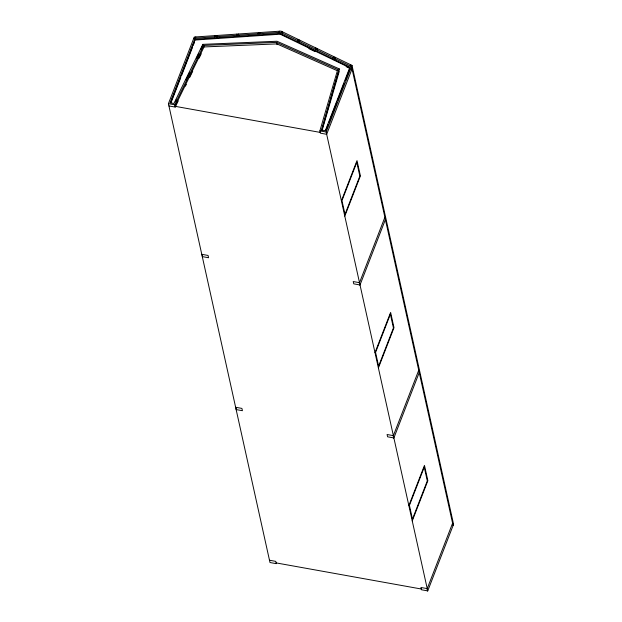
<?xml version="1.0" encoding="UTF-8"?>
<svg xmlns="http://www.w3.org/2000/svg" width="622" height="622" viewBox="0 0 622 622"><rect width="100%" height="100%" fill="white"/><g stroke="black" fill="none" stroke-linecap="round" stroke-linejoin="round"><path stroke-width="0.93" d="M352.044 68.902L326.674 134.305L320.392 133.17L319.887 130.877L337.73 69.508L276.572 42.366L203.705 45.414L174.712 104.776L175.217 107.07L168.935 105.942M320.765 130.55L320.229 132.408L175.054 106.308L204.039 46.938L203.705 45.414M339.27 68.894L321.496 130.021L325.298 130.706L349.937 67.176L280.032 33.432L194.779 39.272L170.14 102.801L173.935 103.485L202.811 44.356L277 41.254L339.27 68.894L321.939 129.858M322.009 130.674L339.247 71.382M269.489 560.243L275.771 561.371L276.277 563.664L269.995 562.537L168.43 103.649L194.266 37.04L280.942 31.1L352.005 65.403L453.57 524.292L427.734 590.9L421.452 589.773L420.946 587.479L427.228 588.606L452.591 523.211M195.324 38.144L195.79 36.939M170.653 102.677L194.95 40.041L194.779 39.272M171.066 102.591L180.8 77.493M181.5 75.697L192.626 47.015M193.318 45.219L194.359 42.529M214.707 36.815L215.173 35.609M216.231 36.714L216.697 35.501L217.117 37.398M236.368 35.33L236.842 34.124M237.899 35.229L238.366 34.016L238.786 35.913M258.037 33.845L258.511 32.639M259.568 33.743L260.035 32.531M278.944 32.414L279.418 31.201M281.719 32.912L282.194 31.706L282.613 33.604M297.611 40.578L298.078 39.373M298.863 41.184L299.33 39.979L299.75 41.876M315.377 49.161L315.844 47.948M316.629 49.76L317.096 48.555L317.515 50.452M333.143 57.737L333.61 56.524M334.395 58.336L334.861 57.131L335.281 59.028M350.287 66.01L350.754 64.797M325.811 130.573L328.245 124.307M328.937 122.518L336.914 101.938M337.614 100.15L344.207 83.146M345.249 80.463L349.758 68.832M427.734 590.9L326.169 132.012L352.005 65.403M341.408 200.844L357.012 160.6L360.402 175.894L344.79 216.137M384.886 217.28L359.516 282.676L353.234 281.548L353.739 283.842L360.021 284.969L385.391 219.574M375.004 352.658L390.616 312.415L393.998 327.708L378.394 367.952M418.738 370.245L393.368 435.641L387.086 434.514L387.599 436.807L393.882 437.935L419.244 372.539M408.864 505.624L424.468 465.38L427.858 480.674L412.246 520.917M175.381 101.643L176.228 99.901M185.994 79.904L189.391 72.945M196.606 58.165L198.729 53.819M200.852 49.465L202.554 45.989M175.217 107.07L178.203 100.958M185.449 86.116L186.305 84.374M189.718 77.385L192.696 71.273M199.094 58.18L201.225 53.819M193.8 38.245L280.468 32.305L351.539 66.608L453.104 525.504M194.95 40.041L280.203 34.194L350.108 67.938M204.039 46.938L276.907 43.898L337.178 70.644M168.43 103.649L174.712 104.776M319.887 130.877L326.169 132.012M201.777 254.312L208.059 255.448L208.564 257.741L202.29 256.606M235.637 407.278L241.911 408.405L242.424 410.707L236.142 409.571M276.106 562.902L421.281 589.003M308.846 48.617L314.771 51.478M346.127 66.616L349.525 68.257M332.995 58.997L333.159 59.759M315.23 50.421L315.393 51.183M359.283 282.637L359.788 284.93M393.135 435.602L393.648 437.896M426.995 588.567L427.501 590.861M297.464 41.845L297.627 42.607M280.032 33.432L280.203 34.194M276.572 42.366L277.078 44.66M202.811 44.356L202.982 45.118M202.01 254.359L202.515 256.653M235.862 407.324L236.376 409.618M356.795 162.365L341.96 200.603L345.008 214.365L359.843 176.135L356.795 162.365M390.391 314.188L375.564 352.417L378.611 366.187L393.438 327.95L390.391 314.188M424.251 467.145L409.424 505.383L412.464 519.145L427.298 480.915L424.251 467.145"/></g></svg>
